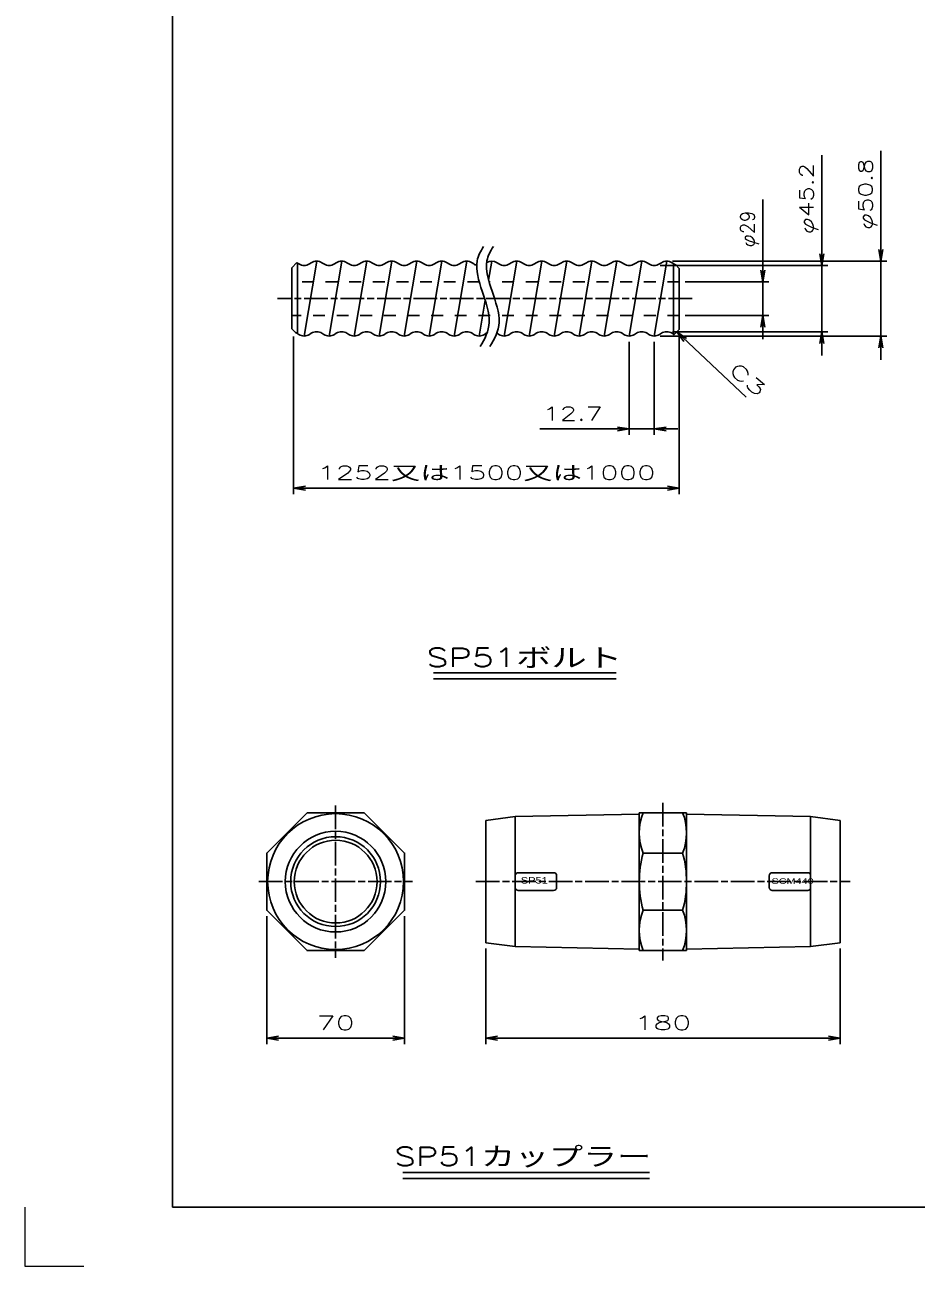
# Model space of a CAD drawing. Units: millimetres at full size, sheet at 1:1. Extents: x -1027 to 755, y 2526 to 3786.
# Drawn here: x -1027 to -574, y 2526 to 3156 of the extents above; entities that cross this region are included whole.
import ezdxf
from ezdxf.enums import TextEntityAlignment as Align

# ---------------------------------------------------------------- set-up
doc = ezdxf.new("R2010")
doc.units = ezdxf.units.MM
doc.linetypes.add('CHAIN', pattern=[18.5, 12, -1.5, 3.5, -1.5])
doc.linetypes.add('DASHED_SPACED', pattern=[12, 6, -6])
for name, color, linetype, lineweight in [('02細線', 81, 'Continuous', 25), ('06寸法注記', 7, 'Continuous', 25), ('1外形線', 7, 'Continuous', 25), ('3隠れ線', 2, 'DASHED_SPACED', 25), ('4中心線', 1, 'CHAIN', 25), ('7枠', 7, 'Continuous', 25), ('AM_VIEWS', 1, 'Continuous', 15), ('ASSIST', 7, 'Continuous', 25), ('中心線', 1, 'CHAIN', 25), ('外形線', 7, 'Continuous', 25)]:
    doc.layers.add(name, color=color, linetype=linetype, lineweight=lineweight)
doc.layers.add('枠', color=7, linetype='Continuous')
doc.styles.add('simplex.shx', font='')
doc.styles.add('ＭＳ Ｐゴシック', font='')
doc.styles.get('simplex.shx').set_extended_font_data('simplex.shx')
doc.styles.get('ＭＳ Ｐゴシック').set_extended_font_data('MS PGothic')

# ---------------------------------------------------------------- blocks, each defined once
blk = doc.blocks.new('open_arrow')
at = {"color": 0, "linetype": 'Continuous', "lineweight": -2}
blk.add_lwpolyline([(7.5, 1.25), (0, 0), (7.5, -1.25)], dxfattribs=at)

msp = doc.modelspace()

# ---------------------------------------------------------------- linework, layer by layer
at = {"layer": '02細線'}
for points in [[(-793.832, 3043.373), (-795.384, 3041.052), (-796.578, 3038.668), (-797.069, 3036.162), (-798.967, 3026.474), (-790.362, 3014.969), (-790.962, 3004.835), (-791.215, 3000.56), (-793.106, 2996.529), (-795.615, 2992.59)], [(-788.871, 3043.373), (-790.423, 3041.052), (-791.616, 3038.668), (-792.107, 3036.162), (-794.005, 3026.474), (-785.401, 3014.969), (-786, 3004.835), (-786.253, 3000.56), (-788.144, 2996.529), (-790.653, 2992.59)]]:
    msp.add_open_spline(points, degree=3, knots=[0, 0, 0, 0, 1, 1, 1, 2, 2, 2, 3, 3, 3, 3], dxfattribs=at)
at = {"layer": '06寸法注記'}
for p, q in [((-622.047, 2988.154), (-622.047, 3089.687)), ((-592.047, 2985.954), (-592.047, 3091.887)), ((-652.047, 2996.449), (-652.047, 3067.22)), ((-704.174, 3033.744), (-619.047, 3033.744)), ((-697.824, 3035.944), (-589.047, 3035.944)), ((-691.44, 3025.449), (-649.047, 3025.449)), ((-691.44, 3008.449), (-649.047, 3008.449)), ((-697.824, 3000.154), (-619.047, 3000.154)), ((-695.769, 3000.026), (-660.447, 2966.976)), ((-890.35, 2997.713), (-890.35, 2917.768)), ((-719.874, 2994.954), (-719.874, 2947.768)), ((-707.174, 2994.954), (-707.174, 2947.768)), ((-704.174, 2997.954), (-589.047, 2997.954)), ((-694.44, 2998.354), (-694.44, 2917.768)), ((-695.174, 2950.768), (-765.302, 2950.768)), ((-890.35, 2920.768), (-694.44, 2920.768)), ((-903.983, 2703.507), (-903.983, 2638.491)), ((-833.983, 2703.507), (-833.983, 2638.491)), ((-792.748, 2687.005), (-792.748, 2638.491)), ((-612.748, 2687.005), (-612.748, 2638.491)), ((-903.983, 2641.491), (-833.983, 2641.491)), ((-792.748, 2641.491), (-612.748, 2641.491))]:
    msp.add_line(p, q, dxfattribs=at)
at = {"layer": '06寸法注記', "color": 2}
for p, q in [((-819.295, 2826.979), (-726.528, 2826.979)), ((-819.295, 2823.961), (-726.528, 2823.961)), ((-834.839, 2573.323), (-709.617, 2573.323)), ((-834.839, 2570.304), (-709.617, 2570.304))]:
    msp.add_line(p, q, dxfattribs=at)
at = {"layer": '1外形線'}
for p, q in [((-888.723, 3035.214), (-891.29, 3032.559)), ((-891.29, 3032.559), (-891.29, 3001.653)), ((-887.697, 3034.55), (-888.601, 3035.137)), ((-888.29, 3034.936), (-888.29, 2999.146)), ((-878.579, 3035.944), (-884.929, 2997.954)), ((-882.251, 3034.55), (-881.347, 3035.137)), ((-874.997, 3034.55), (-875.901, 3035.137)), ((-865.89, 3035.944), (-872.24, 2997.954)), ((-869.551, 3034.55), (-868.647, 3035.137)), ((-862.297, 3034.55), (-863.201, 3035.137)), ((-853.19, 3035.944), (-859.54, 2997.954)), ((-856.851, 3034.55), (-855.947, 3035.137)), ((-849.597, 3034.55), (-850.501, 3035.137)), ((-840.49, 3035.944), (-846.84, 2997.954)), ((-844.151, 3034.55), (-843.247, 3035.137)), ((-836.897, 3034.55), (-837.801, 3035.137)), ((-827.79, 3035.944), (-834.14, 2997.954)), ((-831.451, 3034.55), (-830.547, 3035.137)), ((-824.197, 3034.55), (-825.101, 3035.137)), ((-815.09, 3035.944), (-821.44, 2997.954)), ((-818.751, 3034.55), (-817.847, 3035.137)), ((-811.497, 3034.55), (-812.401, 3035.137)), ((-802.39, 3035.944), (-808.74, 2997.954)), ((-806.051, 3034.55), (-805.147, 3035.137)), ((-798.797, 3034.55), (-799.701, 3035.137)), ((-789.69, 3035.944), (-791.309, 3026.26)), ((-786.097, 3034.55), (-787.001, 3035.137)), ((-776.99, 3035.944), (-783.34, 2997.954)), ((-780.651, 3034.55), (-779.747, 3035.137)), ((-773.397, 3034.55), (-774.301, 3035.137)), ((-764.29, 3035.944), (-770.64, 2997.954)), ((-767.951, 3034.55), (-767.047, 3035.137)), ((-760.697, 3034.55), (-761.601, 3035.137)), ((-751.59, 3035.944), (-757.94, 2997.954)), ((-755.251, 3034.55), (-754.347, 3035.137)), ((-747.997, 3034.55), (-748.901, 3035.137)), ((-738.89, 3035.944), (-745.24, 2997.954)), ((-742.551, 3034.55), (-741.647, 3035.137)), ((-735.297, 3034.55), (-736.201, 3035.137)), ((-726.19, 3035.944), (-732.54, 2997.954)), ((-729.851, 3034.55), (-728.947, 3035.137)), ((-722.597, 3034.55), (-723.501, 3035.137)), ((-713.49, 3035.944), (-719.84, 2997.954)), ((-717.151, 3034.55), (-716.247, 3035.137)), ((-709.897, 3034.55), (-710.801, 3035.137)), ((-700.824, 3035.944), (-707.174, 2997.954)), ((-704.451, 3034.55), (-703.547, 3035.137)), ((-698.101, 3035.137), (-697.197, 3034.55)), ((-697.44, 3034.708), (-697.44, 2998.918)), ((-696.277, 3034.08), (-694.44, 3032.244)), ((-694.44, 3001.354), (-694.44, 3032.244)), ((-792.989, 3016.211), (-796.04, 2997.954)), ((-891.29, 3001.653), (-889.411, 2999.773)), ((-694.44, 3001.354), (-697.097, 2998.697)), ((-888.601, 2999.347), (-887.697, 2998.76)), ((-881.347, 2999.347), (-882.251, 2998.76)), ((-875.901, 2999.347), (-874.997, 2998.76)), ((-868.647, 2999.347), (-869.551, 2998.76)), ((-863.201, 2999.347), (-862.297, 2998.76)), ((-855.947, 2999.347), (-856.851, 2998.76)), ((-850.501, 2999.347), (-849.597, 2998.76)), ((-843.247, 2999.347), (-844.151, 2998.76)), ((-837.801, 2999.347), (-836.897, 2998.76)), ((-830.547, 2999.347), (-831.451, 2998.76)), ((-825.101, 2999.347), (-824.197, 2998.76)), ((-817.847, 2999.347), (-818.751, 2998.76)), ((-812.401, 2999.347), (-811.497, 2998.76)), ((-805.147, 2999.347), (-806.051, 2998.76)), ((-799.701, 2999.347), (-798.797, 2998.76)), ((-792.447, 2999.347), (-793.351, 2998.76)), ((-787.001, 2999.347), (-786.097, 2998.76)), ((-779.747, 2999.347), (-780.651, 2998.76)), ((-774.301, 2999.347), (-773.397, 2998.76)), ((-767.047, 2999.347), (-767.951, 2998.76)), ((-761.601, 2999.347), (-760.697, 2998.76)), ((-754.347, 2999.347), (-755.251, 2998.76)), ((-748.901, 2999.347), (-747.997, 2998.76)), ((-741.647, 2999.347), (-742.551, 2998.76)), ((-736.201, 2999.347), (-735.297, 2998.76)), ((-728.947, 2999.347), (-729.851, 2998.76)), ((-723.501, 2999.347), (-722.597, 2998.76)), ((-716.247, 2999.347), (-717.151, 2998.76)), ((-710.801, 2999.347), (-709.897, 2998.76)), ((-704.451, 2998.76), (-703.547, 2999.347)), ((-697.197, 2998.76), (-698.101, 2999.347))]:
    msp.add_line(p, q, dxfattribs=at)
msp.add_lwpolyline([(-883.48, 2756.005), (-903.983, 2735.502), (-903.983, 2706.507), (-883.48, 2686.005), (-854.486, 2686.005), (-833.983, 2706.507), (-833.983, 2735.502), (-854.486, 2756.005)], close=True, dxfattribs=at)
for centre, radius in [((-868.983, 2721.005), 34.5), ((-868.983, 2721.005), 25.55), ((-868.983, 2721.005), 22.8), ((-868.94, 2721.005), 21)]:
    msp.add_circle(centre, radius, dxfattribs=at)
for centre, start, end in [((-891.324, 3030.944), 57.00469, 58.65148), ((-884.974, 3038.744), 237.00469, 302.99531), ((-878.624, 3030.944), 57.00469, 122.99531), ((-872.274, 3038.744), 237.00469, 302.99531), ((-865.924, 3030.944), 57.00469, 122.99531), ((-859.574, 3038.744), 237.00469, 302.99531), ((-853.224, 3030.944), 57.00469, 122.99531), ((-846.874, 3038.744), 237.00469, 302.99531), ((-840.524, 3030.944), 57.00469, 122.99531), ((-834.174, 3038.744), 237.00469, 302.99531), ((-827.824, 3030.944), 57.00469, 122.99531), ((-821.474, 3038.744), 237.00469, 302.99531), ((-815.124, 3030.944), 57.00469, 122.99531), ((-808.774, 3038.744), 237.00469, 302.99531), ((-802.424, 3030.944), 57.00469, 122.99531), ((-796.074, 3038.744), 237.00469, 255.46301), ((-789.724, 3030.944), 57.00469, 120.39923), ((-783.374, 3038.744), 237.00469, 302.99531), ((-777.024, 3030.944), 57.00469, 122.99531), ((-770.674, 3038.744), 237.00469, 302.99531), ((-764.324, 3030.944), 57.00469, 122.99531), ((-757.974, 3038.744), 237.00469, 302.99531), ((-751.624, 3030.944), 57.00469, 122.99531), ((-745.274, 3038.744), 237.00469, 302.99531), ((-738.924, 3030.944), 57.00469, 122.99531), ((-732.574, 3038.744), 237.00469, 302.99531), ((-726.224, 3030.944), 57.00469, 122.99531), ((-719.874, 3038.744), 237.00469, 302.99531), ((-713.524, 3030.944), 57.00469, 122.99531), ((-707.174, 3038.744), 237.00469, 302.99531), ((-700.824, 3030.944), 57.00469, 122.99531), ((-694.474, 3038.744), 237.00469, 248.86604), ((-891.324, 2995.154), 57.00469, 67.50132), ((-878.624, 2995.154), 57.00469, 122.99531), ((-865.924, 2995.154), 57.00469, 122.99531), ((-853.224, 2995.154), 57.00469, 122.99531), ((-840.524, 2995.154), 57.00469, 122.99531), ((-827.824, 2995.154), 57.00469, 122.99531), ((-815.124, 2995.154), 57.00469, 122.99531), ((-802.424, 2995.154), 57.00469, 122.99531), ((-789.724, 2995.154), 117.99669, 122.99531), ((-789.724, 2995.154), 57.00469, 59.07564), ((-777.024, 2995.154), 57.00469, 122.99531), ((-764.324, 2995.154), 57.00469, 122.99531), ((-751.624, 2995.154), 57.00469, 122.99531), ((-738.924, 2995.154), 57.00469, 122.99531), ((-726.224, 2995.154), 57.00469, 122.99531), ((-713.524, 2995.154), 57.00469, 122.99531), ((-700.824, 2995.154), 57.00469, 122.99531), ((-884.974, 3002.954), 237.00469, 302.99531), ((-872.274, 3002.954), 237.00469, 302.99531), ((-859.574, 3002.954), 237.00469, 302.99531), ((-846.874, 3002.954), 237.00469, 302.99531), ((-834.174, 3002.954), 237.00469, 302.99531), ((-821.474, 3002.954), 237.00469, 302.99531), ((-808.774, 3002.954), 237.00469, 302.99531), ((-796.074, 3002.954), 237.00469, 302.99531), ((-783.374, 3002.954), 237.00469, 302.99531), ((-770.674, 3002.954), 237.00469, 302.99531), ((-757.974, 3002.954), 237.00469, 302.99531), ((-745.274, 3002.954), 237.00469, 302.99531), ((-732.574, 3002.954), 237.00469, 302.99531), ((-719.874, 3002.954), 237.00469, 302.99531), ((-707.174, 3002.954), 237.00469, 302.99531), ((-694.474, 3002.954), 237.00469, 238.35691)]:
    msp.add_arc(centre, 5, start, end, dxfattribs=at)
at = {"layer": '3隠れ線'}
for p, q in [((-796.044, 3025.449), (-891.29, 3025.449)), ((-694.44, 3025.449), (-791.083, 3025.449)), ((-694.44, 3008.449), (-891.29, 3008.449))]:
    msp.add_line(p, q, dxfattribs=at)
at = {"layer": '4中心線'}
msp.add_line((-687.939, 3016.949), (-898.464, 3016.949), dxfattribs=at)
at = {"layer": '7枠'}
for q in [(-951.809, 3725.803), (725.191, 2555.803)]:
    msp.add_line((-951.809, 2555.803), q, dxfattribs=at)
at = {"layer": 'AM_VIEWS'}
for p, q in [((-1026.809, 2555.803), (-1026.809, 2525.803)), ((-1026.809, 2525.803), (-996.809, 2525.803))]:
    msp.add_line(p, q, dxfattribs=at)
at = {"layer": 'ASSIST'}
for p, q in [((-714.748, 2756.005), (-690.748, 2756.005)), ((-690.748, 2686.005), (-714.748, 2686.005))]:
    msp.add_line(p, q, dxfattribs=at)
at = {"layer": '中心線'}
for p, q in [((-702.748, 2761.005), (-702.748, 2681.005)), ((-868.983, 2759.671), (-868.983, 2682.338)), ((-908.014, 2721.005), (-829.952, 2721.005)), ((-797.748, 2721.005), (-607.748, 2721.005))]:
    msp.add_line(p, q, dxfattribs=at)
at = {"layer": '外形線'}
for p, q in [((-777.748, 2754.005), (-792.748, 2752.005)), ((-714.748, 2755.265), (-777.748, 2754.005)), ((-777.748, 2754.005), (-777.748, 2688.005)), ((-714.748, 2756.005), (-714.748, 2686.005)), ((-690.748, 2756.005), (-690.748, 2686.005)), ((-690.748, 2755.265), (-627.748, 2754.005)), ((-627.748, 2754.005), (-627.748, 2688.005)), ((-627.748, 2754.005), (-612.748, 2752.005)), ((-792.748, 2752.005), (-792.748, 2690.005)), ((-612.748, 2752.005), (-612.748, 2690.005)), ((-712.748, 2735.502), (-692.748, 2735.502)), ((-777.748, 2724.005), (-777.748, 2718.005)), ((-776.248, 2725.505), (-758.248, 2725.505)), ((-756.748, 2724.005), (-756.748, 2718.005)), ((-648.748, 2724.005), (-648.748, 2718.005)), ((-647.248, 2725.505), (-629.248, 2725.505)), ((-627.748, 2724.005), (-627.748, 2718.005)), ((-776.248, 2716.505), (-758.248, 2716.505)), ((-647.248, 2716.505), (-629.248, 2716.505)), ((-712.748, 2706.507), (-692.748, 2706.507)), ((-777.748, 2688.005), (-792.748, 2690.005)), ((-714.748, 2686.745), (-777.748, 2688.005)), ((-714.748, 2686.745), (-714.748, 2686.005)), ((-690.748, 2686.745), (-627.748, 2688.005)), ((-690.748, 2686.745), (-690.748, 2686.005)), ((-627.748, 2688.005), (-612.748, 2690.005))]:
    msp.add_line(p, q, dxfattribs=at)
for centre, radius, start, end in [((-687.476, 2745.753), 27.272, 157.92077, 202.07923), ((-718.02, 2745.753), 27.272, 337.92077, 22.07923), ((-661.204, 2721.005), 53.544, 164.29067, 195.70933), ((-744.292, 2721.005), 53.544, 344.29067, 15.70933), ((-776.248, 2724.005), 1.5, 90, 180), ((-758.248, 2724.005), 1.5, 0, 90), ((-647.248, 2724.005), 1.5, 90, 180), ((-629.248, 2724.005), 1.5, 0, 90), ((-776.248, 2718.005), 1.5, 180, 270), ((-758.248, 2718.005), 1.5, 270, 0), ((-647.248, 2718.005), 1.5, 180, 270), ((-629.248, 2718.005), 1.5, 270, 0), ((-687.476, 2696.256), 27.272, 157.92077, 202.07923), ((-718.02, 2696.256), 27.272, 337.92077, 22.07923)]:
    msp.add_arc(centre, radius, start, end, dxfattribs=at)

# ---------------------------------------------------------------- block references
at = {"layer": '06寸法注記', "xscale": 0.8, "yscale": 0.8}
for p, rotation in [((-622.047, 3033.744), 90), ((-592.047, 3035.944), 90), ((-652.047, 3025.449), 90), ((-652.047, 3008.449), 270), ((-695.769, 3000.026), 316.9), ((-622.047, 3000.154), 270), ((-592.047, 2997.954), 270), ((-719.874, 2950.768), 180), ((-694.44, 2920.768), 180), ((-833.983, 2641.491), 180), ((-612.748, 2641.491), 180)]:
    msp.add_blockref('open_arrow', p, dxfattribs=dict(at, rotation=rotation))
for p in [(-707.174, 2950.768), (-890.35, 2920.768), (-903.983, 2641.491), (-792.748, 2641.491)]:
    msp.add_blockref('open_arrow', p, dxfattribs=at)

# ---------------------------------------------------------------- texts
at = {"layer": '06寸法注記', "style": 'simplex.shx', "width": 1.3}
for s, p in [('φ45.2', (-629.847, 3067.715)), ('φ50.8', (-599.847, 3069.915))]:
    msp.add_text(s, height=7.038, rotation=90, dxfattribs=at).set_placement(p, align=Align.MIDDLE_CENTER)
at = {"layer": '06寸法注記', "style": 'simplex.shx'}
msp.add_text('φ29', height=7.038, rotation=90, dxfattribs=at).set_placement((-659.847, 3052.335), align=Align.MIDDLE_CENTER)
at = {"layer": '06寸法注記', "style": 'simplex.shx', "width": 1.65}
msp.add_text('C3', height=7.038, rotation=320.235, dxfattribs=at).set_placement((-671.127, 2978.07), align=Align.BOTTOM_LEFT)
at = {"layer": '06寸法注記', "style": 'simplex.shx'}
for s, height, width, p in [('12.7', 7.038, 1.45, (-748.588, 2958.568)), ('1252又は1500又は1000', 7.038, 1.55, (-792.395, 2928.568)), ('SP51ボルト', 9.384, 1.4, (-773.214, 2834.738)), ('70', 7.038, 1.6, (-868.983, 2649.291)), ('180', 7.038, 1.6, (-702.748, 2649.291)), ('SP51カップラー', 9.384, 1.35, (-773.929, 2581.511))]:
    msp.add_text(s, height=height, dxfattribs=dict(at, width=width)).set_placement(p, align=Align.MIDDLE_CENTER)
at = {"layer": '枠', "style": 'ＭＳ Ｐゴシック'}
for s, height, width, p in [('SP51', 3.299, 1.3, (-774.922, 2723.297)), ('SCM440', 2.804, 1.5, (-647.605, 2722.682))]:
    msp.add_text(s, height=height, dxfattribs=dict(at, width=width)).set_placement(p, align=Align.TOP_LEFT)

doc.saveas('drawing.dxf')
